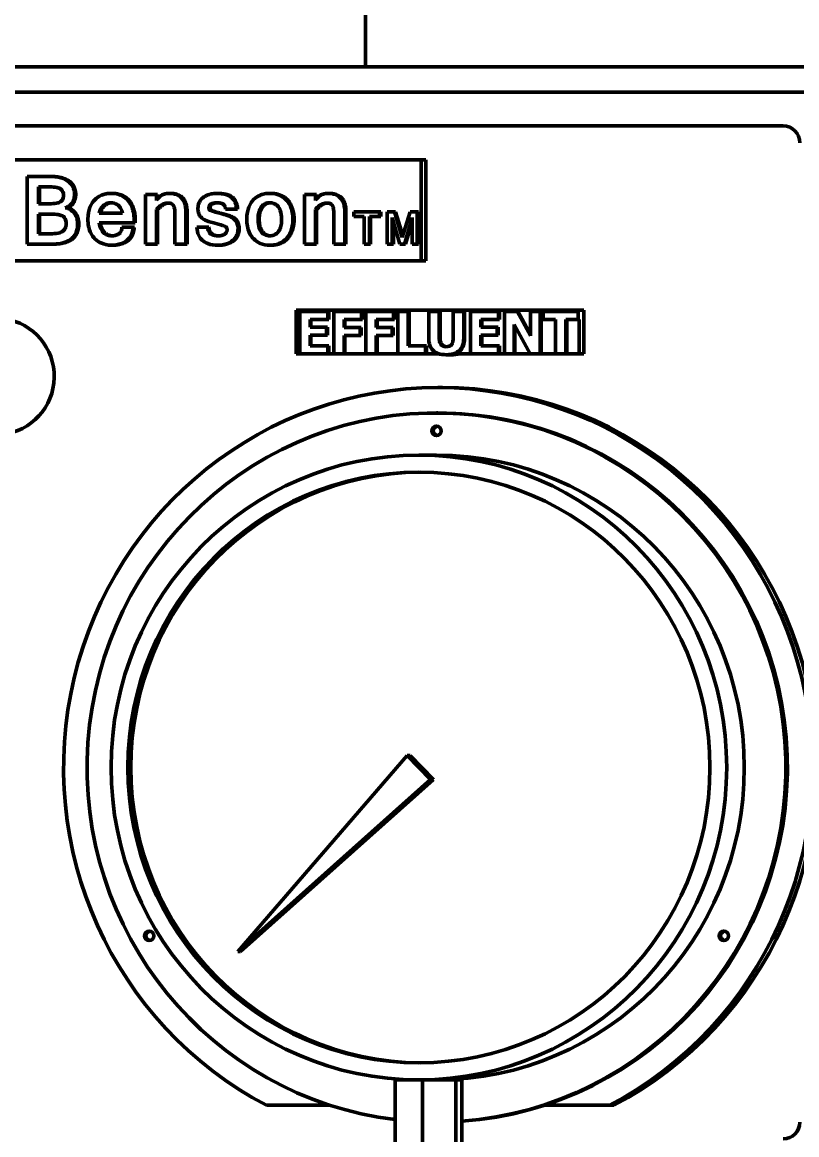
# Model space of a CAD drawing. Header units: inches. Extents: x 15 to 402, y 6 to 258.
# Drawn here: x 308.93 to 314.66, y 107.21 to 115.44 of the extents above; entities that cross this region are included whole.
import ezdxf

# ---------------------------------------------------------------- set-up
doc = ezdxf.new("R2010")
doc.units = ezdxf.units.IN
doc.header["$LTSCALE"] = 12
doc.header["$MEASUREMENT"] = 0
doc.layers.add('Dimension (ANSI)', color=7, linetype='Continuous', lineweight=25)
doc.layers.add('Visible (ANSI)', color=7, linetype='Continuous', lineweight=50)
doc.styles.add('MEMCOR Medium', font='arial.ttf')
doc.dimstyles.new('Default (ANSI)', dxfattribs={"dimscale": 12, "dimtxt": 0.15, "dimasz": 0.098425, "dimexe": 0.125, "dimexo": 0.0625, "dimgap": 0.031496, "dimtad": 0, "dimtih": 1, "dimtoh": 1, "dimdec": 4, "dimrnd": 1e-08, "dimzin": 3, "dimdsep": 46, "dimlunit": 5, "dimtxsty": 'MEMCOR Medium', "dimcen": 0.09, "dimdle": 0.393701, "dimclrd": 256, "dimclre": 256, "dimclrt": 256, "dimadec": 0, "dimazin": 1, "dimtfac": 0.8, "dimtofl": 0, "dimtmove": 0, "dimatfit": 3, "dimfxl": 1, "dimfrac": 1, "dimtolj": 1, "dimtzin": 4, "dimlwd": -1, "dimlwe": -1, "dimarcsym": 0})

# ---------------------------------------------------------------- blocks, each defined once
blk = doc.blocks.new('*D18')
at = {"layer": 'Defpoints', "color": 0, "transparency": 16777216}
for p in [(310.9678, 131.3704), (253.0684, 47.8356), (299.1251, 47.8356)]:
    blk.add_point(p, dxfattribs=at)
at = {"layer": 'Dimension (ANSI)', "transparency": 16777216}
for p, q in [((310.2178, 131.3704), (251.5684, 131.3704)), ((253.0684, 130.1893), (253.0684, 104.2917)), ((253.0684, 49.0168), (253.0684, 91.969)), ((298.3751, 47.8356), (251.5684, 47.8356))]:
    blk.add_line(p, q, dxfattribs=at)
for points in [[(252.8716, 130.1893), (253.2653, 130.1893), (253.0684, 131.3704)], [(252.8716, 49.0168), (253.2653, 49.0168), (253.0684, 47.8356)]]:
    blk.add_solid(points, dxfattribs=at)
at = {"layer": 'Dimension (ANSI)', "transparency": 16777216, "char_height": 1.8, "attachment_point": 5, "style": 'MEMCOR Medium'}
for s, insert in [('\\A1; \\fArial|b0|i0;\\H1.8000;83{\\H0.8x;\\S9#16;} in', (253.0684, 99.9947)), ('\\A1;[2121.8 mm]{\\P\\fArial|b0|i0;\\H1.8000;SHIPPING HEIGHT\\P\\fArial|b0|i0;\\H1.8000;REF.}', (253.0684, 93.8333))]:
    blk.add_mtext(s, dxfattribs=dict(at, insert=insert))

msp = doc.modelspace()

# ---------------------------------------------------------------- linework, layer by layer
at = {"layer": 'Visible (ANSI)'}
for p, q in [((311.46777, 117.11465), (311.46777, 115.11465)), ((311.46777, 115.11465), (311.46777, 117.11465)), ((315.10992, 115.11465), (302.50438, 115.11465)), ((302.09443, 114.92715), (315.38934, 114.92715)), ((302.92537, 114.67711), (314.55841, 114.67711)), ((305.60281, 114.42711), (311.88096, 114.42711)), ((311.88096, 114.42711), (311.88096, 113.67711)), ((311.91352, 114.42711), (311.88096, 114.42711)), ((311.91352, 114.42711), (311.91352, 113.67711)), ((308.9645, 114.30211), (308.9645, 113.80211)), ((309.14242, 114.30211), (308.9645, 114.30211)), ((309.1511, 114.30211), (309.14242, 114.30211)), ((309.04773, 114.22519), (309.13644, 114.22519)), ((309.04773, 114.1012), (309.04773, 114.22519)), ((309.05641, 114.22519), (309.05641, 114.1012)), ((309.59346, 114.17762), (309.58477, 114.17762)), ((309.92147, 114.16952), (309.84023, 114.16952)), ((309.84023, 114.16952), (309.84023, 113.80211)), ((309.92147, 114.12549), (309.92147, 114.16952)), ((309.93015, 114.16952), (309.92147, 114.16952)), ((309.93015, 114.16952), (309.93015, 114.1385)), ((310.02185, 114.17762), (310.01317, 114.17762)), ((310.3745, 114.17762), (310.36581, 114.17762)), ((310.76901, 114.17762), (310.76032, 114.17762)), ((311.09702, 114.16952), (311.01578, 114.16952)), ((311.01578, 114.16952), (311.01578, 113.80211)), ((311.1057, 114.16952), (311.09702, 114.16952)), ((311.09702, 114.12549), (311.09702, 114.16952)), ((311.1057, 114.16952), (311.1057, 114.1385)), ((311.1974, 114.17762), (311.18872, 114.17762)), ((309.14192, 114.1012), (309.04773, 114.1012)), ((309.04773, 114.02479), (309.14242, 114.02479)), ((309.04773, 113.87904), (309.04773, 114.02479)), ((309.05641, 114.02479), (309.05641, 113.87904)), ((309.2571, 114.07086), (309.24841, 114.07086)), ((309.67099, 114.02985), (309.49855, 114.02985)), ((309.92147, 113.80211), (309.92147, 114.05768)), ((309.93015, 114.05768), (309.92147, 114.05768)), ((309.93015, 114.05768), (309.93015, 113.80211)), ((310.05753, 114.03643), (310.05753, 113.80211)), ((310.13926, 113.80211), (310.13926, 114.03896)), ((310.14795, 114.03896), (310.14795, 113.80211)), ((310.4326, 114.06021), (310.51284, 114.06021)), ((310.52152, 114.06021), (310.51284, 114.06021)), ((311.1057, 114.05768), (311.09702, 114.05768)), ((311.09702, 113.80211), (311.09702, 114.05768)), ((311.1057, 114.05768), (311.1057, 113.80211)), ((311.23308, 114.03643), (311.23308, 113.80211)), ((311.31481, 113.80211), (311.31481, 114.03896)), ((311.32349, 114.03896), (311.32349, 113.80211)), ((311.57204, 114.04211), (311.38234, 114.04211)), ((311.38234, 114.04211), (311.38234, 114.00519)), ((311.38234, 114.00519), (311.45698, 114.00519)), ((311.45698, 114.00519), (311.45698, 113.80211)), ((311.49693, 114.00519), (311.57204, 114.00519)), ((311.49693, 113.80211), (311.49693, 114.00519)), ((311.50561, 114.00519), (311.50561, 113.80211)), ((311.58073, 114.04211), (311.57204, 114.04211)), ((311.57204, 114.00519), (311.57204, 114.04211)), ((311.58073, 114.00519), (311.57204, 114.00519)), ((311.58073, 114.04211), (311.58073, 114.00519)), ((311.68138, 114.04211), (311.62779, 114.04211)), ((311.62779, 114.04211), (311.62779, 113.80211)), ((311.66607, 113.9979), (311.72205, 113.80211)), ((311.66607, 113.80211), (311.66607, 113.9979)), ((311.69006, 114.04211), (311.68138, 114.04211)), ((311.73903, 113.85021), (311.68138, 114.04211)), ((311.69006, 114.04211), (311.74341, 113.86454)), ((311.79764, 114.04211), (311.73903, 113.85021)), ((311.75625, 113.80211), (311.81247, 113.9979)), ((311.85099, 114.04211), (311.79764, 114.04211)), ((311.81247, 113.9979), (311.81247, 113.80211)), ((311.85967, 114.04211), (311.85099, 114.04211)), ((311.85099, 113.80211), (311.85099, 114.04211)), ((311.85967, 114.04211), (311.85967, 113.80211)), ((309.49756, 113.96051), (309.75572, 113.96051)), ((309.74924, 113.92661), (309.66601, 113.92661)), ((309.75792, 113.92661), (309.74924, 113.92661)), ((309.75572, 113.96051), (309.75572, 113.98531)), ((309.7644, 113.96051), (309.75572, 113.96051)), ((309.7644, 113.98531), (309.7644, 113.96051)), ((310.30102, 113.92661), (310.21979, 113.92661)), ((310.30971, 113.92661), (310.30102, 113.92661)), ((311.67475, 113.96754), (311.67475, 113.80211)), ((311.81247, 113.96766), (311.76494, 113.80211)), ((309.15139, 113.87904), (309.04773, 113.87904)), ((308.9645, 113.80211), (309.15139, 113.80211)), ((309.16007, 113.80211), (309.15139, 113.80211)), ((309.59944, 113.79402), (309.59075, 113.79402)), ((309.84023, 113.80211), (309.92147, 113.80211)), ((309.93015, 113.80211), (309.92147, 113.80211)), ((310.05753, 113.80211), (310.13926, 113.80211)), ((310.14795, 113.80211), (310.13926, 113.80211)), ((310.38546, 113.79402), (310.37678, 113.79402)), ((310.76901, 113.79402), (310.76032, 113.79402)), ((311.01578, 113.80211), (311.09702, 113.80211)), ((311.1057, 113.80211), (311.09702, 113.80211)), ((311.23308, 113.80211), (311.31481, 113.80211)), ((311.32349, 113.80211), (311.31481, 113.80211)), ((311.45698, 113.80211), (311.49693, 113.80211)), ((311.50561, 113.80211), (311.49693, 113.80211)), ((311.62779, 113.80211), (311.66607, 113.80211)), ((311.67475, 113.80211), (311.66607, 113.80211)), ((311.72205, 113.80211), (311.75625, 113.80211)), ((311.76494, 113.80211), (311.75625, 113.80211)), ((311.81247, 113.80211), (311.85099, 113.80211)), ((311.85967, 113.80211), (311.85099, 113.80211)), ((311.88096, 113.67711), (306.64949, 113.67711)), ((311.91352, 113.67711), (311.88096, 113.67711)), ((310.9555, 113.31211), (313.04821, 113.31211)), ((310.9555, 112.98961), (310.9555, 113.31211)), ((311.18929, 113.30261), (310.98096, 113.30261)), ((310.98096, 113.30261), (310.98096, 112.98961)), ((311.1958, 113.30261), (311.18929, 113.30261)), ((311.18929, 113.24301), (311.18929, 113.30261)), ((311.1958, 113.24301), (311.1958, 113.30261)), ((311.43897, 113.30261), (311.23264, 113.30261)), ((311.23264, 113.30261), (311.23264, 112.98961)), ((311.44548, 113.30261), (311.43897, 113.30261)), ((311.43897, 113.24301), (311.43897, 113.30261)), ((311.44548, 113.24301), (311.44548, 113.30261)), ((311.67616, 113.30261), (311.46983, 113.30261)), ((311.46983, 113.30261), (311.46983, 112.98961)), ((311.68267, 113.30261), (311.67616, 113.30261)), ((311.67616, 113.24301), (311.67616, 113.30261)), ((311.68267, 113.24301), (311.68267, 113.30261)), ((311.78445, 113.30261), (311.70702, 113.30261)), ((311.70702, 113.30261), (311.70702, 112.98961)), ((311.79096, 113.30261), (311.78445, 113.30261)), ((311.78445, 113.04922), (311.78445, 113.30261)), ((311.79096, 113.04922), (311.79096, 113.30261)), ((312.0134, 113.30261), (311.93596, 113.30261)), ((311.93596, 113.30261), (311.93596, 113.10274)), ((312.01991, 113.30261), (312.0134, 113.30261)), ((312.0134, 113.10731), (312.0134, 113.30261)), ((312.01991, 113.10731), (312.01991, 113.30261)), ((312.19425, 113.30261), (312.11681, 113.30261)), ((312.11681, 113.30261), (312.11681, 113.10731)), ((312.19425, 113.10299), (312.19425, 113.30261)), ((312.20076, 113.30261), (312.19425, 113.30261)), ((312.20076, 113.10299), (312.20076, 113.30261)), ((312.45292, 113.30261), (312.24459, 113.30261)), ((312.24459, 113.30261), (312.24459, 112.98961)), ((312.45943, 113.30261), (312.45292, 113.30261)), ((312.45292, 113.24301), (312.45292, 113.30261)), ((312.45943, 113.24301), (312.45943, 113.30261)), ((312.59119, 113.30261), (312.49627, 113.30261)), ((312.49627, 113.30261), (312.49627, 112.98961)), ((312.5977, 113.30261), (312.59119, 113.30261)), ((312.68961, 113.12329), (312.59119, 113.30261)), ((312.68961, 113.13515), (312.5977, 113.30261)), ((312.7603, 113.30261), (312.68961, 113.30261)), ((312.68961, 113.30261), (312.68961, 113.12329)), ((312.76681, 113.30261), (312.7603, 113.30261)), ((312.7603, 112.98961), (312.7603, 113.30261)), ((312.76681, 112.98961), (312.76681, 113.30261)), ((313.0417, 113.30261), (312.78192, 113.30261)), ((312.78192, 113.30261), (312.78192, 113.24301)), ((313.04821, 113.30261), (313.0417, 113.30261)), ((313.0417, 113.24301), (313.0417, 113.30261)), ((313.04821, 113.31211), (313.04821, 113.30261)), ((313.08294, 113.31211), (313.04821, 113.31211)), ((313.08294, 113.31211), (313.08294, 113.30261)), ((313.08294, 113.30261), (313.08294, 112.98961)), ((311.0579, 113.18797), (311.0579, 113.24301)), ((311.0579, 113.24301), (311.18929, 113.24301)), ((311.17905, 113.18797), (311.0579, 113.18797)), ((311.06441, 113.18797), (311.06441, 113.24301)), ((311.18556, 113.18797), (311.17905, 113.18797)), ((311.17905, 113.12836), (311.17905, 113.18797)), ((311.18556, 113.12836), (311.18556, 113.18797)), ((311.1958, 113.24301), (311.18929, 113.24301)), ((311.30957, 113.18391), (311.30957, 113.24301)), ((311.30957, 113.24301), (311.43897, 113.24301)), ((311.42873, 113.18391), (311.30957, 113.18391)), ((311.31609, 113.18391), (311.31609, 113.24301)), ((311.42873, 113.1243), (311.42873, 113.18391)), ((311.43524, 113.18391), (311.42873, 113.18391)), ((311.43524, 113.1243), (311.43524, 113.18391)), ((311.44548, 113.24301), (311.43897, 113.24301)), ((311.54676, 113.24301), (311.67616, 113.24301)), ((311.54676, 113.18391), (311.54676, 113.24301)), ((311.66591, 113.18391), (311.54676, 113.18391)), ((311.55327, 113.18391), (311.55327, 113.24301)), ((311.66591, 113.1243), (311.66591, 113.18391)), ((311.67243, 113.18391), (311.66591, 113.18391)), ((311.67243, 113.1243), (311.67243, 113.18391)), ((311.68267, 113.24301), (311.67616, 113.24301)), ((312.32153, 113.18797), (312.32153, 113.24301)), ((312.32153, 113.24301), (312.45292, 113.24301)), ((312.44268, 113.18797), (312.32153, 113.18797)), ((312.32804, 113.18797), (312.32804, 113.24301)), ((312.44919, 113.18797), (312.44268, 113.18797)), ((312.44268, 113.12836), (312.44268, 113.18797)), ((312.44919, 113.12836), (312.44919, 113.18797)), ((312.45943, 113.24301), (312.45292, 113.24301)), ((312.56696, 112.98961), (312.56696, 113.20775)), ((312.56696, 113.20775), (312.68586, 112.98961)), ((312.57347, 112.98961), (312.57347, 113.1958)), ((312.78192, 113.24301), (312.87309, 113.24301)), ((312.87309, 113.24301), (312.87309, 112.98961)), ((312.95053, 112.98961), (312.95053, 113.24301)), ((312.95053, 113.24301), (313.0417, 113.24301)), ((312.95704, 112.98961), (312.95704, 113.24301)), ((313.04821, 113.24301), (313.0417, 113.24301)), ((313.04821, 113.24301), (313.04821, 112.98961)), ((311.0579, 113.04922), (311.0579, 113.12836)), ((311.0579, 113.12836), (311.17905, 113.12836)), ((311.06441, 113.04922), (311.06441, 113.12836)), ((311.18556, 113.12836), (311.17905, 113.12836)), ((311.30957, 112.98961), (311.30957, 113.1243)), ((311.30957, 113.1243), (311.42873, 113.1243)), ((311.31609, 112.98961), (311.31609, 113.1243)), ((311.43524, 113.1243), (311.42873, 113.1243)), ((311.54676, 112.98961), (311.54676, 113.1243)), ((311.54676, 113.1243), (311.66591, 113.1243)), ((311.55327, 112.98961), (311.55327, 113.1243)), ((311.67243, 113.1243), (311.66591, 113.1243)), ((312.32153, 113.12836), (312.44268, 113.12836)), ((312.32153, 113.04922), (312.32153, 113.12836)), ((312.32804, 113.04922), (312.32804, 113.12836)), ((312.44919, 113.12836), (312.44268, 113.12836)), ((311.18929, 113.04922), (311.0579, 113.04922)), ((311.18929, 112.98961), (311.18929, 113.04922)), ((311.1958, 113.04922), (311.18929, 113.04922)), ((311.1958, 112.98961), (311.1958, 113.04922)), ((311.9126, 113.04922), (311.78445, 113.04922)), ((311.91911, 113.04922), (311.9126, 113.04922)), ((311.9126, 112.98961), (311.9126, 113.04922)), ((311.91911, 112.98961), (311.91911, 113.04922)), ((312.45292, 113.04922), (312.32153, 113.04922)), ((312.45943, 113.04922), (312.45292, 113.04922)), ((312.45292, 112.98961), (312.45292, 113.04922)), ((312.45943, 112.98961), (312.45943, 113.04922)), ((310.98096, 112.98961), (310.9555, 112.98961)), ((310.98096, 112.98961), (311.18929, 112.98961)), ((311.1958, 112.98961), (311.18929, 112.98961)), ((311.23264, 112.98961), (311.1958, 112.98961)), ((311.23264, 112.98961), (311.30957, 112.98961)), ((311.31609, 112.98961), (311.30957, 112.98961)), ((311.46983, 112.98961), (311.31609, 112.98961)), ((311.46983, 112.98961), (311.54676, 112.98961)), ((311.55327, 112.98961), (311.54676, 112.98961)), ((311.70702, 112.98961), (311.55327, 112.98961)), ((311.70702, 112.98961), (311.9126, 112.98961)), ((311.91911, 112.98961), (311.9126, 112.98961)), ((312.01343, 112.98961), (311.91911, 112.98961)), ((312.10635, 112.98302), (312.0651, 112.98302)), ((312.24459, 112.98961), (312.12388, 112.98961)), ((312.24459, 112.98961), (312.45292, 112.98961)), ((312.45943, 112.98961), (312.45292, 112.98961)), ((312.49627, 112.98961), (312.45943, 112.98961)), ((312.49627, 112.98961), (312.56696, 112.98961)), ((312.57347, 112.98961), (312.56696, 112.98961)), ((312.68586, 112.98961), (312.57347, 112.98961)), ((312.68586, 112.98961), (312.7603, 112.98961)), ((312.76681, 112.98961), (312.7603, 112.98961)), ((312.87309, 112.98961), (312.76681, 112.98961)), ((312.87309, 112.98961), (312.95053, 112.98961)), ((312.95704, 112.98961), (312.95053, 112.98961)), ((313.04821, 112.98961), (312.95704, 112.98961)), ((313.05039, 112.98961), (313.04821, 112.98961)), ((313.08294, 112.98961), (313.05039, 112.98961)), ((312.03659, 112.73961), (312.00403, 112.73961)), ((312.00403, 112.55211), (311.99317, 112.55211)), ((311.99317, 112.23961), (311.86294, 112.23961)), ((310.52237, 108.56587), (311.77589, 110.0155)), ((311.7976, 110.0155), (311.77589, 110.0155)), ((311.77589, 110.0155), (311.94998, 109.83873)), ((311.7976, 110.0155), (311.97169, 109.83873)), ((311.94998, 109.83873), (310.52237, 108.56587)), ((311.97169, 109.83873), (310.54408, 108.56587)), ((311.97169, 109.83873), (311.94998, 109.83873)), ((310.54408, 108.56587), (310.52237, 108.56587)), ((311.86294, 107.61461), (311.68796, 107.61461)), ((311.68796, 107.61461), (311.68796, 107.11461)), ((311.88884, 107.61461), (311.86294, 107.61461)), ((311.88884, 107.61461), (311.88884, 107.11461)), ((312.13525, 107.61461), (311.88884, 107.61461)), ((312.13525, 107.61461), (312.13525, 107.11461)), ((312.18079, 107.61461), (312.13525, 107.61461)), ((312.18079, 107.61461), (312.18079, 107.11461)), ((311.20473, 107.42718), (310.735, 107.42718)), ((313.27306, 107.42718), (312.79247, 107.42718)), ((313.30562, 107.42718), (313.27306, 107.42718))]:
    msp.add_line(p, q, dxfattribs=at)
for centre, major_axis, start_param, end_param in [((314.55841, 114.55211), (0, 0.125), 4.712389, 6.2831853), ((308.74179, 112.82172), (0, 0.42942), 3.2341876, 6.1529824), ((312.00403, 109.92711), (0, 2.8125), 3.6175293, 8.9488413), ((312.03659, 109.92711), (0, 2.8125), 3.6175293, 6.2831853), ((311.99317, 109.92711), (0, -2.625), 0.0726393, 6.1648421), ((312.00403, 109.92711), (0, 2.625), 3.2100232, 6.2831853), ((312.00403, 112.41951), (0, 0.035), 0.1580925, 2.9835001), ((311.99317, 109.92711), (0, 2.3125), 3.1415927, 6.2831853), ((311.88464, 109.92711), (0, 2.18642), 0.0050404, 3.1365522), ((309.87834, 108.68092), (0, 0.035), 0.1580925, 2.9835001), ((314.12971, 108.68092), (0, 0.035), 0.1580925, 2.9835001), ((314.55841, 107.30218), (0, -0.125), 0, 1.5707963)]:
    msp.add_ellipse(centre, major_axis=major_axis, ratio=0.9848078, start_param=start_param, end_param=end_param, dxfattribs=at)
for centre, major_axis in [((311.99317, 112.41951), (0, -0.035)), ((311.86294, 109.92711), (0, 2.3125)), ((311.86294, 109.92711), (0, 2.18642)), ((309.86749, 108.68092), (0, -0.035)), ((314.11886, 108.68092), (0, -0.035))]:
    msp.add_ellipse(centre, major_axis=major_axis, ratio=0.9848078, dxfattribs=at)
for points, degree, knots in [([(309.31536, 114.16952), (309.31536, 114.1782), (309.31458, 114.18682), (309.31124, 114.2035), (309.30877, 114.21141), (309.30071, 114.22984), (309.29269, 114.24387), (309.2664, 114.26908), (309.25054, 114.27939), (309.20985, 114.29535), (309.18126, 114.30211), (309.14242, 114.30211)], 3, [-1.370222, -1.370222, -1.370222, -1.370222, -1.1336769, -1.1336769, -0.906032, -0.906032, -0.5838602, -0.5838602, -0.3005043, -0.3005043, 0, 0, 0, 0]), ([(309.13644, 114.22519), (309.15133, 114.22519), (309.16806, 114.22433), (309.18993, 114.21975), (309.1998, 114.21714), (309.21475, 114.20898), (309.21899, 114.20517), (309.22618, 114.19693), (309.22838, 114.19217), (309.23231, 114.18039), (309.23313, 114.17194), (309.23313, 114.16396)], 3, [-0.21788398, -0.21788398, -0.21788398, -0.21788398, -0.15149232, -0.15149232, -0.11874939, -0.11874939, -0.09464191, -0.09464191, -0.06081224, -0.06081224, 0, 0, 0, 0]), ([(309.23313, 114.16396), (309.23313, 114.15786), (309.23262, 114.15168), (309.23019, 114.14053), (309.22845, 114.1355), (309.22309, 114.12571), (309.21943, 114.12129), (309.2111, 114.11459), (309.20507, 114.11075), (309.17952, 114.10272), (309.16048, 114.1012), (309.14192, 114.1012)], 3, [-0.57094697, -0.57094697, -0.57094697, -0.57094697, -0.45361238, -0.45361238, -0.35124457, -0.35124457, -0.23793649, -0.23793649, -0.14355336, -0.14355336, 0, 0, 0, 0]), ([(309.24708, 114.07084), (309.25533, 114.07371), (309.26336, 114.07733), (309.27766, 114.08605), (309.28395, 114.09095), (309.29751, 114.10498), (309.30355, 114.11454), (309.31329, 114.13929), (309.31536, 114.15445), (309.31536, 114.16952)], 3, [-0.33200445, -0.33200445, -0.33200445, -0.33200445, -0.26455828, -0.26455828, -0.20299351, -0.20299351, -0.11486081, -0.11486081, 0, 0, 0, 0]), ([(309.58477, 114.17762), (309.57246, 114.17762), (309.56021, 114.17651), (309.53501, 114.17144), (309.5239, 114.16764), (309.49554, 114.15524), (309.47878, 114.14392), (309.45277, 114.11725), (309.43966, 114.10001), (309.42079, 114.05278), (309.41383, 114.02445), (309.41383, 113.98582)], 3, [-1.4919316, -1.4919316, -1.4919316, -1.4919316, -1.2903014, -1.2903014, -1.0712515, -1.0712515, -0.6411915, -0.6411915, -0.2943902, -0.2943902, 0, 0, 0, 0]), ([(309.75572, 113.98531), (309.75572, 114.00279), (309.75431, 114.02032), (309.74701, 114.05787), (309.74133, 114.07275), (309.7272, 114.1045), (309.71536, 114.1202), (309.69014, 114.14584), (309.67392, 114.15658), (309.63969, 114.17087), (309.61672, 114.17762), (309.58477, 114.17762)], 3, [-0.95374288, -0.95374288, -0.95374288, -0.95374288, -0.86423892, -0.86423892, -0.75775194, -0.75775194, -0.52950742, -0.52950742, -0.24718032, -0.24718032, 0, 0, 0, 0]), ([(310.01317, 114.17762), (310.00132, 114.17762), (309.98951, 114.17616), (309.96764, 114.16934), (309.95792, 114.16438), (309.93776, 114.14896), (309.92871, 114.13791), (309.92147, 114.12549)], 3, [-0.28699786, -0.28699786, -0.28699786, -0.28699786, -0.19530538, -0.19530538, -0.10997007, -0.10997007, 0, 0, 0, 0]), ([(310.13926, 114.03896), (310.13926, 114.05328), (310.13825, 114.06789), (310.13341, 114.09402), (310.12995, 114.10593), (310.11946, 114.12843), (310.11246, 114.13869), (310.09385, 114.15662), (310.08268, 114.16342), (310.0523, 114.17519), (310.03245, 114.17762), (310.01317, 114.17762)], 3, [-0.54983804, -0.54983804, -0.54983804, -0.54983804, -0.44076065, -0.44076065, -0.34737427, -0.34737427, -0.25125884, -0.25125884, -0.14914917, -0.14914917, 0, 0, 0, 0]), ([(310.36581, 114.17762), (310.35179, 114.17762), (310.33776, 114.17629), (310.30843, 114.1696), (310.29637, 114.16446), (310.27871, 114.15554), (310.26623, 114.14799), (310.24498, 114.1254), (310.23908, 114.11449), (310.23052, 114.09361), (310.22826, 114.08065), (310.22826, 114.0673)], 3, [-0.38018483, -0.38018483, -0.38018483, -0.38018483, -0.3198985, -0.3198985, -0.251009, -0.251009, -0.1723725, -0.1723725, -0.1017229, -0.1017229, 0, 0, 0, 0]), ([(310.51284, 114.06021), (310.51258, 114.07024), (310.51154, 114.08031), (310.50745, 114.09893), (310.50462, 114.1075), (310.49516, 114.12695), (310.48774, 114.1368), (310.4671, 114.15506), (310.45385, 114.16208), (310.4165, 114.17507), (310.39033, 114.17762), (310.36581, 114.17762)], 3, [-0.54588742, -0.54588742, -0.54588742, -0.54588742, -0.46963717, -0.46963717, -0.40090481, -0.40090481, -0.30477701, -0.30477701, -0.18967669, -0.18967669, 0, 0, 0, 0]), ([(310.76032, 114.17762), (310.74723, 114.17762), (310.73418, 114.17649), (310.70696, 114.17114), (310.69523, 114.16705), (310.66881, 114.15549), (310.65353, 114.14508), (310.62881, 114.11958), (310.61567, 114.10205), (310.59688, 114.0553), (310.58938, 114.02659), (310.58938, 113.98582)], 3, [-1.568013, -1.568013, -1.568013, -1.568013, -1.3597383, -1.3597383, -1.1270748, -1.1270748, -0.6933324, -0.6933324, -0.3106443, -0.3106443, 0, 0, 0, 0]), ([(310.93127, 113.98582), (310.93127, 114.00326), (310.92986, 114.02076), (310.92261, 114.05793), (310.917, 114.07268), (310.90153, 114.10725), (310.88862, 114.12252), (310.86569, 114.14584), (310.84947, 114.15658), (310.81524, 114.17087), (310.79227, 114.17762), (310.76032, 114.17762)], 3, [-0.85465869, -0.85465869, -0.85465869, -0.85465869, -0.78871843, -0.78871843, -0.71138856, -0.71138856, -0.52950742, -0.52950742, -0.24718032, -0.24718032, 0, 0, 0, 0]), ([(311.18872, 114.17762), (311.17687, 114.17762), (311.16506, 114.17616), (311.14319, 114.16934), (311.13347, 114.16438), (311.11331, 114.14896), (311.10426, 114.13791), (311.09702, 114.12549)], 3, [-0.28699786, -0.28699786, -0.28699786, -0.28699786, -0.19530538, -0.19530538, -0.10997007, -0.10997007, 0, 0, 0, 0]), ([(311.31481, 114.03896), (311.31481, 114.05328), (311.3138, 114.06789), (311.30895, 114.09402), (311.3055, 114.10593), (311.29501, 114.12843), (311.28801, 114.13869), (311.2694, 114.15662), (311.25823, 114.16342), (311.22785, 114.17519), (311.208, 114.17762), (311.18872, 114.17762)], 3, [-0.54983804, -0.54983804, -0.54983804, -0.54983804, -0.44076065, -0.44076065, -0.34737427, -0.34737427, -0.25125884, -0.25125884, -0.14914917, -0.14914917, 0, 0, 0, 0]), ([(309.49855, 114.02985), (309.50036, 114.04041), (309.50348, 114.05063), (309.51289, 114.06931), (309.51882, 114.07742), (309.53404, 114.09229), (309.54258, 114.098), (309.56237, 114.10634), (309.57342, 114.10829), (309.58477, 114.10829)], 3, [-0.31166749, -0.31166749, -0.31166749, -0.31166749, -0.23705054, -0.23705054, -0.16576507, -0.16576507, -0.0878526, -0.0878526, 0, 0, 0, 0]), ([(309.58912, 114.10819), (309.55899, 114.10684), (309.51322, 114.06477), (309.50724, 114.02985)], 2, [0.0665251, 0.0665251, 0.0665251, 1, 2, 2, 2]), ([(309.58477, 114.10829), (309.59286, 114.10829), (309.60087, 114.10731), (309.61608, 114.10293), (309.62303, 114.09972), (309.64149, 114.08744), (309.64979, 114.07704), (309.66279, 114.05772), (309.66804, 114.04422), (309.67099, 114.02985)], 3, [-0.25145744, -0.25145744, -0.25145744, -0.25145744, -0.21404187, -0.21404187, -0.17828382, -0.17828382, -0.11189925, -0.11189925, 0, 0, 0, 0]), ([(309.92147, 114.05768), (309.92972, 114.06738), (309.93891, 114.07672), (309.95729, 114.09114), (309.96647, 114.09685), (309.9853, 114.1043), (309.99459, 114.10626), (310.0042, 114.10626)], 3, [-0.25414778, -0.25414778, -0.25414778, -0.25414778, -0.15637481, -0.15637481, -0.07435436, -0.07435436, 0, 0, 0, 0]), ([(310.0042, 114.10626), (310.01029, 114.10626), (310.01656, 114.10576), (310.0276, 114.10319), (310.03257, 114.10134), (310.04127, 114.09577), (310.04414, 114.09272), (310.04957, 114.08537), (310.05188, 114.0796), (310.05652, 114.06286), (310.05753, 114.04953), (310.05753, 114.03643)], 3, [-0.24371502, -0.24371502, -0.24371502, -0.24371502, -0.20910445, -0.20910445, -0.17940168, -0.17940168, -0.15075746, -0.15075746, -0.09989135, -0.09989135, 0, 0, 0, 0]), ([(310.39971, 114.02782), (310.36502, 114.03628), (310.34674, 114.04152), (310.32526, 114.04914), (310.32014, 114.05162), (310.3151, 114.05505), (310.31355, 114.05628), (310.31183, 114.05835), (310.31132, 114.05912), (310.30947, 114.06382), (310.3095, 114.06819), (310.3095, 114.07236)], 3, [-0.13142024, -0.13142024, -0.13142024, -0.13142024, -0.08573718, -0.08573718, -0.05237585, -0.05237585, -0.03859982, -0.03859982, -0.03172813, -0.03172813, 0, 0, 0, 0]), ([(310.3095, 114.07236), (310.3095, 114.07452), (310.3097, 114.07666), (310.3106, 114.0808), (310.31126, 114.08275), (310.31381, 114.08812), (310.31619, 114.09112), (310.32347, 114.09768), (310.32903, 114.10066), (310.34571, 114.10699), (310.35844, 114.10829), (310.3703, 114.10829)], 3, [-0.1993324, -0.1993324, -0.1993324, -0.1993324, -0.18286786, -0.18286786, -0.16704919, -0.16704919, -0.13742315, -0.13742315, -0.09174875, -0.09174875, 0, 0, 0, 0]), ([(310.37453, 114.10822), (310.34974, 114.10751), (310.31818, 114.08906), (310.31818, 114.07236)], 2, [0.0811275, 0.0811275, 0.0811275, 1, 2, 2, 2]), ([(310.3703, 114.10829), (310.38223, 114.10829), (310.39395, 114.10684), (310.40916, 114.1007), (310.414, 114.09786), (310.4222, 114.09038), (310.42536, 114.08602), (310.43072, 114.07454), (310.43215, 114.06738), (310.4326, 114.06021)], 3, [-0.22338557, -0.22338557, -0.22338557, -0.22338557, -0.14005983, -0.14005983, -0.09676592, -0.09676592, -0.05477189, -0.05477189, 0, 0, 0, 0]), ([(310.67311, 113.98582), (310.67311, 113.9993), (310.67397, 114.01328), (310.67887, 114.04027), (310.68248, 114.05045), (310.69187, 114.0716), (310.69859, 114.08016), (310.71293, 114.09474), (310.72129, 114.09939), (310.73829, 114.10649), (310.7492, 114.10829), (310.76032, 114.10829)], 3, [-0.22807944, -0.22807944, -0.22807944, -0.22807944, -0.20529475, -0.20529475, -0.18174805, -0.18174805, -0.14222138, -0.14222138, -0.08603821, -0.08603821, 0, 0, 0, 0]), ([(310.76461, 114.10819), (310.74777, 114.10745), (310.71817, 114.09361), (310.69475, 114.06325), (310.68179, 114.0177), (310.68179, 113.98582)], 2, [0.1142687, 0.1142687, 0.1142687, 1, 2, 3, 4, 4, 4]), ([(310.76032, 114.10829), (310.76645, 114.10829), (310.77254, 114.10771), (310.78606, 114.10486), (310.79164, 114.1026), (310.80388, 114.09695), (310.81134, 114.09134), (310.82632, 114.0749), (310.83249, 114.06356), (310.84414, 114.03278), (310.84754, 114.01157), (310.84754, 113.98582)], 3, [-0.48525635, -0.48525635, -0.48525635, -0.48525635, -0.45378412, -0.45378412, -0.41435583, -0.41435583, -0.32082838, -0.32082838, -0.19619361, -0.19619361, 0, 0, 0, 0]), ([(311.09702, 114.05768), (311.10527, 114.06738), (311.11446, 114.07672), (311.13284, 114.09114), (311.14202, 114.09685), (311.16085, 114.1043), (311.17014, 114.10626), (311.17975, 114.10626)], 3, [-0.25414778, -0.25414778, -0.25414778, -0.25414778, -0.15637481, -0.15637481, -0.07435436, -0.07435436, 0, 0, 0, 0]), ([(311.17975, 114.10626), (311.18584, 114.10626), (311.19211, 114.10576), (311.20315, 114.10319), (311.20812, 114.10134), (311.21682, 114.09577), (311.21969, 114.09272), (311.22512, 114.08537), (311.22743, 114.0796), (311.23207, 114.06286), (311.23308, 114.04953), (311.23308, 114.03643)], 3, [-0.24371502, -0.24371502, -0.24371502, -0.24371502, -0.20910445, -0.20910445, -0.17940168, -0.17940168, -0.15075746, -0.15075746, -0.09989135, -0.09989135, 0, 0, 0, 0]), ([(309.14242, 114.02479), (309.15989, 114.02479), (309.18017, 114.0238), (309.20254, 114.01887), (309.21482, 114.01602), (309.2293, 114.00801), (309.23499, 114.00436), (309.24498, 113.99253), (309.24748, 113.98662), (309.25206, 113.97234), (309.25306, 113.96186), (309.25306, 113.95191)], 3, [-0.6272169, -0.6272169, -0.6272169, -0.6272169, -0.26355814, -0.26355814, -0.15353099, -0.15353099, -0.11423277, -0.11423277, -0.07579761, -0.07579761, 0, 0, 0, 0]), ([(309.33829, 113.95191), (309.33829, 113.96368), (309.33684, 113.97527), (309.33109, 113.99837), (309.32692, 114.00901), (309.31371, 114.03108), (309.3032, 114.04375), (309.27728, 114.06299), (309.26972, 114.06627), (309.25923, 114.06993), (309.25322, 114.07102), (309.24708, 114.07084)], 3, [-0.23640494, -0.23640494, -0.23640494, -0.23640494, -0.1893821, -0.1893821, -0.14123145, -0.14123145, -0.08584592, -0.08584592, -0.04752019, -0.04752019, 0, 0, 0, 0]), ([(309.2571, 114.07086), (309.27343, 114.07086), (309.30959, 114.04655), (309.33501, 114.01315), (309.34697, 113.97266), (309.34697, 113.95191)], 2, [0.0392157, 0.0392157, 0.0392157, 1, 2, 3, 4, 4, 4]), ([(310.22826, 114.0673), (310.22826, 114.05747), (310.22907, 114.04739), (310.23286, 114.03069), (310.23549, 114.02271), (310.247, 114.003), (310.25528, 113.99602), (310.2686, 113.98594), (310.28327, 113.9747), (310.34588, 113.95849)], 3, [-1.2875863, -1.2875863, -1.2875863, -1.2875863, -1.0076389, -1.0076389, -0.799535, -0.799535, -0.4999173, -0.4999173, 0, 0, 0, 0]), ([(310.5248, 113.91396), (310.5248, 113.92425), (310.52386, 113.93469), (310.5187, 113.95605), (310.51478, 113.96404), (310.50407, 113.98163), (310.49528, 113.98884), (310.48208, 113.99848), (310.46419, 114.01206), (310.39971, 114.02782)], 3, [-1.2657917, -1.2657917, -1.2657917, -1.2657917, -1.0996458, -1.0996458, -0.9109767, -0.9109767, -0.5131931, -0.5131931, 0, 0, 0, 0]), ([(309.15139, 113.80211), (309.17161, 113.80211), (309.19228, 113.80355), (309.2291, 113.81046), (309.24588, 113.81539), (309.28096, 113.83202), (309.29367, 113.84269), (309.31329, 113.86291), (309.32183, 113.87626), (309.33538, 113.91053), (309.33829, 113.93124), (309.33829, 113.95191)], 3, [-0.53495775, -0.53495775, -0.53495775, -0.53495775, -0.44787355, -0.44787355, -0.37373116, -0.37373116, -0.28123866, -0.28123866, -0.15754897, -0.15754897, 0, 0, 0, 0]), ([(309.25306, 113.95191), (309.25306, 113.94588), (309.25254, 113.93982), (309.25014, 113.92855), (309.24841, 113.92337), (309.24252, 113.91162), (309.23787, 113.90573), (309.2246, 113.89429), (309.21567, 113.88977), (309.18919, 113.88076), (309.16942, 113.87904), (309.15139, 113.87904)], 3, [-0.36121747, -0.36121747, -0.36121747, -0.36121747, -0.31540639, -0.31540639, -0.27371794, -0.27371794, -0.21535664, -0.21535664, -0.13952164, -0.13952164, 0, 0, 0, 0]), ([(309.41383, 113.98582), (309.41383, 113.96905), (309.41512, 113.95216), (309.42032, 113.92482), (309.42403, 113.9097), (309.44234, 113.86796), (309.45556, 113.85201), (309.4801, 113.82713), (309.497, 113.81593), (309.53231, 113.80125), (309.55648, 113.79402), (309.59075, 113.79402)], 3, [-1.1520732, -1.1520732, -1.1520732, -1.1520732, -0.9328917, -0.9328917, -0.7880369, -0.7880369, -0.5752915, -0.5752915, -0.2652163, -0.2652163, 0, 0, 0, 0]), ([(309.59075, 113.86335), (309.57892, 113.86335), (309.56719, 113.86511), (309.54893, 113.87231), (309.53933, 113.87724), (309.52379, 113.89244), (309.51571, 113.90172), (309.50555, 113.92561), (309.4991, 113.94219), (309.49756, 113.96051)], 3, [-1.9615665, -1.9615665, -1.9615665, -1.9615665, -1.0582577, -1.0582577, -0.4670175, -0.4670175, -0.1401197, -0.1401197, 0, 0, 0, 0]), ([(309.50624, 113.96051), (309.50773, 113.9428), (309.52368, 113.90181), (309.5486, 113.876), (309.57817, 113.86409), (309.59495, 113.86343)], 2, [0, 0, 0, 1, 2, 3, 3.8832565, 3.8832565, 3.8832565]), ([(309.59075, 113.79402), (309.60526, 113.79402), (309.61968, 113.79536), (309.64504, 113.8006), (309.65873, 113.80441), (309.68406, 113.81629), (309.69879, 113.82467), (309.7234, 113.85003), (309.72989, 113.86084), (309.7416, 113.88233), (309.74667, 113.90344), (309.74924, 113.92661)], 3, [-0.51058672, -0.51058672, -0.51058672, -0.51058672, -0.39585732, -0.39585732, -0.30581684, -0.30581684, -0.23379286, -0.23379286, -0.17764071, -0.17764071, 0, 0, 0, 0]), ([(309.66601, 113.92661), (309.66552, 113.91577), (309.66407, 113.90634), (309.66082, 113.89848), (309.65838, 113.8927), (309.64556, 113.87974), (309.63772, 113.87463), (309.62005, 113.86715), (309.6069, 113.86335), (309.59075, 113.86335)], 3, [-1.3567512, -1.3567512, -1.3567512, -1.3567512, -0.3873837, -0.3873837, -0.2508201, -0.2508201, -0.1248926, -0.1248926, 0, 0, 0, 0]), ([(310.21979, 113.92661), (310.22106, 113.90538), (310.22522, 113.88399), (310.24051, 113.85175), (310.24876, 113.84021), (310.2713, 113.81935), (310.28537, 113.81136), (310.32459, 113.79692), (310.35133, 113.79402), (310.37678, 113.79402)], 3, [-0.59438034, -0.59438034, -0.59438034, -0.59438034, -0.43251436, -0.43251436, -0.32221188, -0.32221188, -0.19691631, -0.19691631, 0, 0, 0, 0]), ([(310.37628, 113.86335), (310.36835, 113.86335), (310.36023, 113.86389), (310.3458, 113.86651), (310.33922, 113.86837), (310.32707, 113.87395), (310.32157, 113.87759), (310.31216, 113.88715), (310.30859, 113.89277), (310.30254, 113.90773), (310.30117, 113.91724), (310.30102, 113.92661)], 3, [-0.28766975, -0.28766975, -0.28766975, -0.28766975, -0.22628413, -0.22628413, -0.17429096, -0.17429096, -0.12317528, -0.12317528, -0.07139216, -0.07139216, 0, 0, 0, 0]), ([(310.34588, 113.95849), (310.39943, 113.94388), (310.40935, 113.94075), (310.42255, 113.9362), (310.42906, 113.9334), (310.43603, 113.92857), (310.43801, 113.92693), (310.44038, 113.92394), (310.44147, 113.92227), (310.44328, 113.91591), (310.44356, 113.91195), (310.44356, 113.90839)], 3, [-0.25725817, -0.25725817, -0.25725817, -0.25725817, -0.18813961, -0.18813961, -0.0889801, -0.0889801, -0.05025383, -0.05025383, -0.02716615, -0.02716615, 0, 0, 0, 0]), ([(310.44356, 113.90839), (310.44356, 113.90538), (310.44325, 113.9024), (310.44191, 113.89659), (310.44091, 113.89385), (310.43695, 113.88596), (310.43316, 113.88148), (310.4255, 113.87486), (310.42021, 113.87092), (310.39997, 113.86439), (310.3876, 113.86335), (310.37628, 113.86335)], 3, [-0.37407352, -0.37407352, -0.37407352, -0.37407352, -0.32070998, -0.32070998, -0.2684757, -0.2684757, -0.16378491, -0.16378491, -0.08757363, -0.08757363, 0, 0, 0, 0]), ([(310.37678, 113.79402), (310.39101, 113.79402), (310.40525, 113.7953), (310.43484, 113.80162), (310.44709, 113.80644), (310.46976, 113.81716), (310.48251, 113.82559), (310.50582, 113.84892), (310.51256, 113.86173), (310.52213, 113.88498), (310.5248, 113.8992), (310.5248, 113.91396)], 3, [-0.34325641, -0.34325641, -0.34325641, -0.34325641, -0.30358155, -0.30358155, -0.25897778, -0.25897778, -0.19201791, -0.19201791, -0.11243143, -0.11243143, 0, 0, 0, 0]), ([(310.58938, 113.98582), (310.58938, 113.9684), (310.59072, 113.95083), (310.59748, 113.91531), (310.60249, 113.90104), (310.61807, 113.86566), (310.63051, 113.85024), (310.65455, 113.82582), (310.67081, 113.81504), (310.71174, 113.79797), (310.73579, 113.79402), (310.76032, 113.79402)], 3, [-0.55980761, -0.55980761, -0.55980761, -0.55980761, -0.50875224, -0.50875224, -0.45381362, -0.45381362, -0.34349131, -0.34349131, -0.18984497, -0.18984497, 0, 0, 0, 0]), ([(310.76032, 113.86335), (310.75394, 113.86335), (310.74755, 113.86391), (310.7338, 113.8668), (310.72826, 113.86908), (310.71546, 113.87525), (310.70761, 113.88144), (310.69484, 113.89582), (310.68794, 113.9057), (310.67689, 113.93752), (310.67311, 113.95765), (310.67311, 113.98582)], 3, [-0.87203894, -0.87203894, -0.87203894, -0.87203894, -0.78771678, -0.78771678, -0.6866217, -0.6866217, -0.43703151, -0.43703151, -0.21462671, -0.21462671, 0, 0, 0, 0]), ([(310.68179, 113.98582), (310.68179, 113.95394), (310.69475, 113.90738), (310.71817, 113.87802), (310.74735, 113.86417), (310.76461, 113.86344)], 2, [0, 0, 0, 1, 2, 3, 3.8884401, 3.8884401, 3.8884401]), ([(310.76032, 113.79402), (310.77317, 113.79402), (310.78597, 113.79513), (310.81308, 113.80044), (310.82473, 113.80455), (310.851, 113.81591), (310.8665, 113.82646), (310.89153, 113.85223), (310.9049, 113.86993), (310.92382, 113.91698), (310.93127, 113.94562), (310.93127, 113.98582)], 3, [-1.5276483, -1.5276483, -1.5276483, -1.5276483, -1.3381229, -1.3381229, -1.1202131, -1.1202131, -0.6861054, -0.6861054, -0.3063334, -0.3063334, 0, 0, 0, 0]), ([(310.84754, 113.98582), (310.84754, 113.97225), (310.8466, 113.95833), (310.84134, 113.93044), (310.83737, 113.9199), (310.83058, 113.90468), (310.82501, 113.89449), (310.80786, 113.87704), (310.79959, 113.87234), (310.78237, 113.86515), (310.77145, 113.86335), (310.76032, 113.86335)], 3, [-0.32292491, -0.32292491, -0.32292491, -0.32292491, -0.26803034, -0.26803034, -0.20810232, -0.20810232, -0.14408696, -0.14408696, -0.08609636, -0.08609636, 0, 0, 0, 0]), ([(311.93596, 113.10274), (311.93596, 113.09223), (311.93676, 113.08164), (311.94046, 113.0621), (311.94313, 113.0531), (311.95206, 113.0333), (311.95898, 113.02337), (311.97446, 113.00864), (311.98537, 112.99988), (312.02259, 112.98559), (312.04421, 112.98302), (312.0651, 112.98302)], 3, [-0.82187798, -0.82187798, -0.82187798, -0.82187798, -0.6544335, -0.6544335, -0.50490958, -0.50490958, -0.30747841, -0.30747841, -0.16166829, -0.16166829, 0, 0, 0, 0]), ([(312.0651, 113.04263), (312.05994, 113.04263), (312.05468, 113.04305), (312.04525, 113.04509), (312.04099, 113.04655), (312.0329, 113.05098), (312.02929, 113.05393), (312.02356, 113.06097), (312.02035, 113.06604), (312.01442, 113.08438), (312.0134, 113.09631), (312.0134, 113.10731)], 3, [-0.35781975, -0.35781975, -0.35781975, -0.35781975, -0.28180287, -0.28180287, -0.21609433, -0.21609433, -0.14668132, -0.14668132, -0.08378729, -0.08378729, 0, 0, 0, 0]), ([(312.06835, 113.04268), (312.06425, 113.04283), (312.06013, 113.04328), (312.05176, 113.04509), (312.04751, 113.04655), (312.03942, 113.05098), (312.0358, 113.05393), (312.03007, 113.06097), (312.02687, 113.06604), (312.02094, 113.08438), (312.01991, 113.09631), (312.01991, 113.10731)], 3, [-0.34184425, -0.34184425, -0.34184425, -0.34184425, -0.28180287, -0.28180287, -0.21609433, -0.21609433, -0.14668132, -0.14668132, -0.08378729, -0.08378729, 0, 0, 0, 0]), ([(312.11681, 113.10731), (312.11681, 113.09974), (312.11635, 113.09187), (312.114, 113.07839), (312.11236, 113.07229), (312.10735, 113.06162), (312.10447, 113.05772), (312.09742, 113.05096), (312.09297, 113.04827), (312.08082, 113.04359), (312.07284, 113.04263), (312.0651, 113.04263)], 3, [-0.21736344, -0.21736344, -0.21736344, -0.21736344, -0.17163752, -0.17163752, -0.13475897, -0.13475897, -0.10039019, -0.10039019, -0.05983154, -0.05983154, 0, 0, 0, 0]), ([(312.0651, 112.98302), (312.07759, 112.98302), (312.09027, 112.98391), (312.11323, 112.9881), (312.12376, 112.99111), (312.14793, 113.00194), (312.15776, 113.00986), (312.17387, 113.02672), (312.18064, 113.0377), (312.19188, 113.06673), (312.19425, 113.085), (312.19425, 113.10299)], 3, [-0.43360447, -0.43360447, -0.43360447, -0.43360447, -0.37067396, -0.37067396, -0.3160228, -0.3160228, -0.237534, -0.237534, -0.13714171, -0.13714171, 0, 0, 0, 0]), ([(312.12388, 112.98961), (312.12945, 112.99122), (312.13491, 112.99318), (312.15445, 113.00194), (312.16427, 113.00986), (312.18038, 113.02672), (312.18715, 113.0377), (312.19839, 113.06673), (312.20076, 113.085), (312.20076, 113.10299)], 3, [-0.34514763, -0.34514763, -0.34514763, -0.34514763, -0.3160228, -0.3160228, -0.237534, -0.237534, -0.13714171, -0.13714171, 0, 0, 0, 0]), ([(312.15861, 112.98961), (312.15374, 112.9882), (312.14878, 112.98706), (312.13151, 112.98391), (312.11883, 112.98302), (312.10635, 112.98302)], 3, [0.345147629, 0.345147629, 0.345147629, 0.345147629, 0.370673963, 0.370673963, 0.433604472, 0.433604472, 0.433604472, 0.433604472])]:
    msp.add_open_spline(points, degree=degree, knots=knots, dxfattribs=at)
for points in [[(309.1511, 114.30211), (309.18948, 114.30211), (309.25277, 114.2844), (309.29862, 114.24999), (309.32404, 114.19989), (309.32404, 114.16952)], [(309.32404, 114.16952), (309.32404, 114.09466), (309.25582, 114.07086)], [(309.59346, 114.17762), (309.63183, 114.17762), (309.69562, 114.1513), (309.74048, 114.1007), (309.7644, 114.02934), (309.7644, 113.98531)], [(310.02185, 114.17762), (310.14795, 114.17762), (310.14795, 114.03896)], [(310.3745, 114.17762), (310.51853, 114.17762), (310.52152, 114.06021)], [(310.76901, 114.17762), (310.80738, 114.17762), (310.87117, 114.1513), (310.91603, 114.1007), (310.93995, 114.02985), (310.93995, 113.98582)], [(311.1974, 114.17762), (311.32349, 114.17762), (311.32349, 114.03896)], [(310.00897, 114.10615), (309.96956, 114.10397), (309.93015, 114.05768)], [(310.31818, 114.07236), (310.31818, 114.06375), (310.32117, 114.05616), (310.33562, 114.04807), (310.37101, 114.03693), (310.40839, 114.02782)], [(311.18452, 114.10615), (311.14511, 114.10397), (311.1057, 114.05768)], [(310.40839, 114.02782), (310.4353, 114.02124), (310.48315, 114.00454), (310.51704, 113.97873), (310.53348, 113.94027), (310.53348, 113.91396)], [(309.34697, 113.95191), (309.34697, 113.87904), (309.25078, 113.80211), (309.16007, 113.80211)], [(309.75792, 113.92661), (309.75344, 113.88612), (309.72603, 113.84007), (309.68416, 113.8097), (309.62984, 113.79402), (309.59944, 113.79402)], [(310.30971, 113.92661), (310.31067, 113.8652), (310.38068, 113.8634)], [(310.53348, 113.91396), (310.53348, 113.88865), (310.51255, 113.84412), (310.47318, 113.81224), (310.41836, 113.79402), (310.38546, 113.79402)], [(310.93995, 113.98582), (310.93995, 113.94128), (310.91553, 113.87043), (310.87068, 113.81983), (310.80688, 113.79402), (310.76901, 113.79402)]]:
    msp.add_open_spline(points, degree=2, dxfattribs=at)

# ---------------------------------------------------------------- dimensions: what is measured, and where the dimension line sits
at = {"layer": 'Dimension (ANSI)'}
dim = msp.add_linear_dim(base=(253.06842, 47.83565), p1=(310.96777, 131.37045), p2=(299.12506, 47.83565), angle=90, text=' \\fArial|b0|i0;\\H1.8000;<> in\\X[2121.8 mm]{\\P\\fArial|b0|i0;\\H1.8000;SHIPPING HEIGHT\\P\\fArial|b0|i0;\\H1.8000;REF.}', dimstyle='Default (ANSI)', override={"dimgap": 0.031496, "dimdec": 4, "dimpost": '', "dimtol": 0, "dimlim": 0, "dimtp": 0, "dimtm": 0, "dimtdec": 2, "dimatfit": 1}, dxfattribs=at)
dim.commit()
dim.dimension.update_dxf_attribs({"geometry": '*D18', "text_midpoint": (253.06842, 98.13033), "dimtype": 160})

doc.saveas('drawing.dxf')
